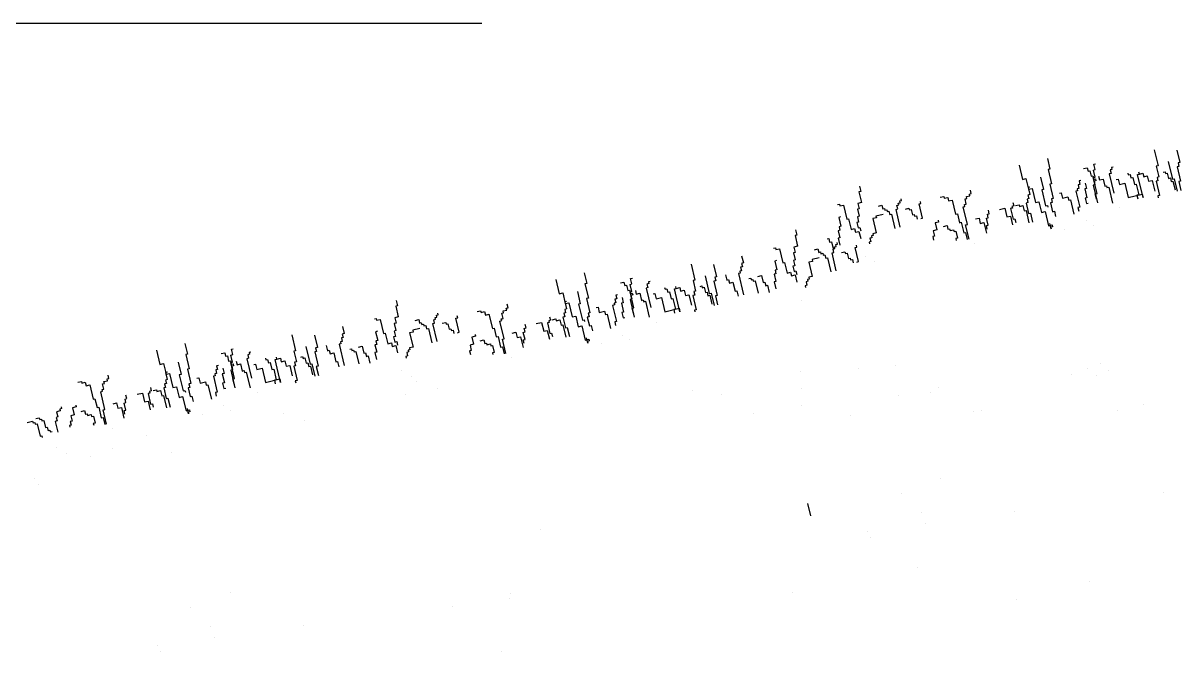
# Model space of a CAD drawing. Extents: x -1292 to 2908, y -1090 to 1828.
# Drawn here: x 1860 to 2387, y 363 to 650 of the extents above; entities that cross this region are included whole.
import ezdxf

# ---------------------------------------------------------------- set-up
doc = ezdxf.new("R2010")
doc.units = 0
doc.header["$MEASUREMENT"] = 0
doc.layers.add('TEXT', color=41, linetype='CONTINUOUS')
doc.layers.add('TREE', color=3, linetype='CONTINUOUS')

msp = doc.modelspace()

# ---------------------------------------------------------------- linework, layer by layer
at = {"layer": 'TEXT', "linetype": 'CONTINUOUS'}
msp.add_line((1795.82, 649.72), (2068.78, 649.72), dxfattribs=at)
at = {"layer": 'TREE', "linetype": 'CONTINUOUS'}
for p, q in [((2375.12, 592.01), (2376.86, 584.74)), ((2385.41, 591.9), (2386.76, 586.25)), ((2326.44, 588.07), (2327.6, 583.22)), ((2347.6, 585.44), (2348.41, 585.63)), ((2348.18, 583.01), (2347.6, 585.44)), ((2381.52, 586.7), (2383.45, 578.62)), ((2386.76, 586.25), (2385.95, 586.05)), ((2385.95, 586.05), (2386.34, 584.44)), ((2313.5, 584.98), (2315.04, 578.51)), ((2327.6, 583.22), (2326.79, 583.03)), ((2326.79, 583.03), (2328.34, 576.56)), ((2342.94, 583.47), (2344.56, 583.85)), ((2344.56, 583.85), (2344.95, 582.24)), ((2344.95, 582.24), (2345.76, 582.43)), ((2345.76, 582.43), (2346.33, 580.01)), ((2346.33, 580.01), (2347.14, 580.2)), ((2347.14, 580.2), (2347.53, 578.58)), ((2347.37, 582.82), (2348.18, 583.01)), ((2348.15, 579.58), (2347.37, 582.82)), ((2355.43, 581.32), (2354.62, 581.13)), ((2354.62, 581.13), (2356.74, 572.24)), ((2355.85, 583.13), (2355.04, 582.94)), ((2355.04, 582.94), (2355.43, 581.32)), ((2356.47, 584.14), (2355.66, 583.94)), ((2355.66, 583.94), (2355.85, 583.13)), ((2363.1, 581.45), (2363.29, 580.64)), ((2363.29, 580.64), (2364.1, 580.83)), ((2364.1, 580.83), (2364.49, 579.22)), ((2367.53, 580.8), (2368.34, 580.99)), ((2370.04, 570.29), (2367.53, 580.8)), ((2368.34, 580.99), (2368.15, 581.8)), ((2368.34, 580.99), (2369.96, 581.38)), ((2369.96, 581.38), (2370.35, 579.76)), ((2376.86, 584.74), (2376.05, 584.54)), ((2376.05, 584.54), (2377.21, 579.69)), ((2379.25, 581.89), (2380.06, 582.08)), ((2380.06, 582.08), (2380.25, 581.27)), ((2380.25, 581.27), (2381.06, 581.47)), ((2381.06, 581.47), (2381.64, 579.04)), ((2386.34, 584.44), (2385.53, 584.24)), ((2385.53, 584.24), (2387.07, 577.78)), ((2240.82, 575.46), (2241.4, 573.03)), ((2315.04, 578.51), (2316.66, 578.9)), ((2316.66, 578.9), (2317.82, 574.05)), ((2318.43, 575.05), (2317.62, 574.86)), ((2323.33, 579.64), (2324.68, 573.98)), ((2328.34, 576.56), (2327.53, 576.37)), ((2327.53, 576.37), (2329.07, 569.9)), ((2341.25, 576.23), (2340.44, 576.04)), ((2340.44, 576.04), (2340.83, 574.42)), ((2341.67, 578.04), (2340.86, 577.84)), ((2340.86, 577.84), (2341.25, 576.23)), ((2343.68, 576.81), (2344.26, 574.38)), ((2348.11, 576.16), (2347.3, 575.97)), ((2347.3, 575.97), (2349.23, 567.88)), ((2347.34, 579.39), (2348.15, 579.58)), ((2349.07, 572.12), (2347.34, 579.39)), ((2347.53, 578.58), (2348.34, 578.78)), ((2348.53, 577.97), (2347.72, 577.78)), ((2347.72, 577.78), (2348.11, 576.16)), ((2348.34, 578.78), (2348.53, 577.97)), ((2349.76, 579.97), (2350.15, 578.36)), ((2350.15, 578.36), (2351.77, 578.74)), ((2351.77, 578.74), (2352.54, 575.51)), ((2352.54, 575.51), (2353.35, 575.7)), ((2353.35, 575.7), (2353.54, 574.89)), ((2353.54, 574.89), (2354.35, 575.09)), ((2354.35, 575.09), (2356.09, 567.81)), ((2357.82, 578.48), (2358.63, 578.67)), ((2358.63, 578.67), (2359.21, 576.25)), ((2359.21, 576.25), (2361.64, 576.83)), ((2361.64, 576.83), (2363.18, 570.36)), ((2364.49, 579.22), (2365.3, 579.41)), ((2365.3, 579.41), (2366.07, 576.18)), ((2366.07, 576.18), (2366.88, 576.37)), ((2366.88, 576.37), (2368.04, 571.52)), ((2370.35, 579.76), (2371.96, 580.15)), ((2371.96, 580.15), (2372.54, 577.72)), ((2372.54, 577.72), (2374.16, 578.11)), ((2374.16, 578.11), (2375.32, 573.26)), ((2376.78, 577.88), (2375.97, 577.69)), ((2375.97, 577.69), (2377.52, 571.23)), ((2377.21, 579.69), (2376.4, 579.5)), ((2376.4, 579.5), (2376.78, 577.88)), ((2381.64, 579.04), (2382.45, 579.24)), ((2382.45, 579.24), (2382.83, 577.62)), ((2382.83, 577.62), (2383.64, 577.81)), ((2383.45, 578.62), (2384.26, 578.82)), ((2383.64, 577.81), (2384.61, 573.77)), ((2384.26, 578.82), (2385.61, 573.16)), ((2387.07, 577.78), (2386.26, 577.59)), ((2386.26, 577.59), (2387.23, 573.55)), ((2241.4, 573.03), (2240.59, 572.84)), ((2240.59, 572.84), (2241.75, 567.99)), ((2259.94, 568.92), (2259.75, 569.73)), ((2277.62, 570.43), (2279.24, 570.81)), ((2279.24, 570.81), (2279.43, 570)), ((2279.43, 570), (2281.05, 570.39)), ((2281.05, 570.39), (2281.44, 568.77)), ((2288.91, 569.71), (2289.72, 569.9)), ((2289.49, 567.28), (2288.91, 569.71)), ((2289.53, 570.71), (2291.15, 571.09)), ((2289.72, 569.9), (2289.53, 570.71)), ((2290.96, 571.9), (2291.76, 572.1)), ((2291.15, 571.09), (2290.96, 571.9)), ((2291.76, 572.1), (2291.38, 573.71)), ((2317.97, 569.81), (2317.16, 569.62)), ((2317.16, 569.62), (2317.55, 568)), ((2318.4, 571.62), (2317.59, 571.43)), ((2317.59, 571.43), (2317.97, 569.81)), ((2317.62, 574.86), (2318.4, 571.62)), ((2317.82, 574.05), (2319.44, 574.43)), ((2319.44, 574.43), (2320.98, 567.97)), ((2324.68, 573.98), (2323.87, 573.79)), ((2323.87, 573.79), (2325.61, 566.51)), ((2329.07, 569.9), (2328.26, 569.71)), ((2328.26, 569.71), (2328.65, 568.09)), ((2331.92, 572.29), (2332.73, 572.49)), ((2332.73, 572.49), (2333.31, 570.06)), ((2333.31, 570.06), (2335.74, 570.64)), ((2335.74, 570.64), (2336.13, 569.03)), ((2340.21, 573.42), (2339.4, 573.22)), ((2339.4, 573.22), (2341.14, 565.95)), ((2340.83, 574.42), (2340.02, 574.23)), ((2340.02, 574.23), (2340.21, 573.42)), ((2344.26, 574.38), (2343.45, 574.19)), ((2343.45, 574.19), (2344.41, 570.15)), ((2344.41, 570.15), (2343.6, 569.96)), ((2343.6, 569.96), (2344.18, 567.53)), ((2348.27, 571.93), (2349.07, 572.12)), ((2348.84, 569.5), (2348.27, 571.93)), ((2363.18, 570.36), (2369.65, 571.91)), ((2368.04, 571.52), (2367.23, 571.33)), ((2367.23, 571.33), (2367.61, 569.71)), ((2369.65, 571.91), (2370.04, 570.29)), ((2377.52, 571.23), (2376.71, 571.03)), ((2376.71, 571.03), (2376.9, 570.22)), ((2230.84, 567.09), (2231.65, 567.29)), ((2231.65, 567.29), (2231.85, 566.48)), ((2231.85, 566.48), (2233.47, 566.86)), ((2233.47, 566.86), (2235.01, 560.4)), ((2240.71, 565.18), (2239.9, 564.99)), ((2239.9, 564.99), (2240.67, 561.75)), ((2241.75, 567.99), (2240.13, 567.6)), ((2240.13, 567.6), (2240.71, 565.18)), ((2249.42, 566.41), (2251.04, 566.79)), ((2251.04, 566.79), (2251.43, 565.18)), ((2251.43, 565.18), (2252.24, 565.37)), ((2252.24, 565.37), (2252.43, 564.56)), ((2252.43, 564.56), (2253.24, 564.75)), ((2253.24, 564.75), (2253.43, 563.95)), ((2257.48, 564.91), (2258.29, 565.11)), ((2259.41, 556.83), (2257.48, 564.91)), ((2257.9, 566.72), (2258.71, 566.92)), ((2258.29, 565.11), (2257.9, 566.72)), ((2258.52, 567.72), (2259.33, 567.92)), ((2258.71, 566.92), (2258.52, 567.72)), ((2259.14, 568.73), (2259.94, 568.92)), ((2259.33, 567.92), (2259.14, 568.73)), ((2261.72, 565.07), (2263.34, 565.46)), ((2263.34, 565.46), (2263.53, 564.65)), ((2263.53, 564.65), (2264.34, 564.84)), ((2264.34, 564.84), (2264.92, 562.42)), ((2268, 567.43), (2268.81, 567.62)), ((2269.54, 560.96), (2268, 567.43)), ((2268.81, 567.62), (2268.62, 568.43)), ((2281.44, 568.77), (2283.06, 569.16)), ((2283.06, 569.16), (2284.6, 562.7)), ((2288.07, 566.09), (2288.88, 566.28)), ((2290, 558.01), (2288.07, 566.09)), ((2288.68, 567.09), (2289.49, 567.28)), ((2288.88, 566.28), (2288.68, 567.09)), ((2299.94, 562.94), (2299.55, 564.56)), ((2304.6, 564.91), (2307.03, 565.49)), ((2307.03, 565.49), (2307.99, 561.45)), ((2310.46, 565.46), (2309.65, 565.26)), ((2309.65, 565.26), (2310.81, 560.41)), ((2311.08, 566.46), (2310.27, 566.26)), ((2310.27, 566.26), (2310.46, 565.46)), ((2310.69, 568.07), (2311.08, 566.46)), ((2311.89, 566.65), (2313.5, 567.04)), ((2313.5, 567.04), (2313.7, 566.23)), ((2313.7, 566.23), (2315.31, 566.62)), ((2315.31, 566.62), (2315.89, 564.19)), ((2315.89, 564.19), (2316.7, 564.39)), ((2316.7, 564.39), (2318.05, 558.73)), ((2317.55, 568), (2316.74, 567.81)), ((2316.74, 567.81), (2317.9, 562.96)), ((2320.98, 567.97), (2322.6, 568.36)), ((2322.6, 568.36), (2323.76, 563.51)), ((2325.61, 566.51), (2326.41, 566.71)), ((2326.41, 566.71), (2326.61, 565.9)), ((2328.65, 568.09), (2327.84, 567.9)), ((2327.84, 567.9), (2328.81, 563.86)), ((2336.13, 569.03), (2336.94, 569.22)), ((2336.94, 569.22), (2338.48, 562.75)), ((2341.14, 565.95), (2340.33, 565.76)), ((2340.33, 565.76), (2340.71, 564.14)), ((2344.18, 567.53), (2344.99, 567.73)), ((2359.41, 565.54), (2359.41, 565.54)), ((2232.2, 561.44), (2231.39, 561.24)), ((2231.39, 561.24), (2232.35, 557.2)), ((2235.01, 560.4), (2235.82, 560.59)), ((2235.82, 560.59), (2236.98, 555.74)), ((2240.44, 559.13), (2239.64, 558.94)), ((2240.67, 561.75), (2239.87, 561.56)), ((2239.87, 561.56), (2240.44, 559.13)), ((2248.54, 561.07), (2246.92, 560.68)), ((2246.92, 560.68), (2248.46, 554.22)), ((2251.58, 562.65), (2248.34, 561.88)), ((2248.34, 561.88), (2248.54, 561.07)), ((2253.43, 563.95), (2254.24, 564.14)), ((2254.24, 564.14), (2254.63, 562.52)), ((2254.63, 562.52), (2255.44, 562.72)), ((2255.44, 562.72), (2256.98, 556.25)), ((2264.92, 562.42), (2265.73, 562.61)), ((2265.73, 562.61), (2265.92, 561.8)), ((2265.92, 561.8), (2266.73, 562)), ((2266.73, 562), (2267.12, 560.38)), ((2268.74, 560.77), (2269.54, 560.96)), ((2276.89, 559.15), (2275.27, 558.76)), ((2276.7, 559.95), (2276.89, 559.15)), ((2284.6, 562.7), (2285.41, 562.89)), ((2285.41, 562.89), (2286.37, 558.85)), ((2293.66, 560.59), (2295.28, 560.98)), ((2295.28, 560.98), (2295.86, 558.55)), ((2298.71, 560.94), (2299.52, 561.13)), ((2299.48, 557.71), (2298.71, 560.94)), ((2299.13, 562.75), (2299.94, 562.94)), ((2299.52, 561.13), (2299.13, 562.75)), ((2307.99, 561.45), (2309.61, 561.84)), ((2309.61, 561.84), (2310.58, 557.8)), ((2310.81, 560.41), (2311.62, 560.61)), ((2311.62, 560.61), (2312, 558.99)), ((2317.9, 562.96), (2318.71, 563.16)), ((2318.71, 563.16), (2319.67, 559.12)), ((2323.76, 563.51), (2325.38, 563.89)), ((2325.38, 563.89), (2326.92, 557.43)), ((2328.81, 563.86), (2329.61, 564.05)), ((2329.61, 564.05), (2330.19, 561.63)), ((2344.09, 559.68), (2344.09, 559.68)), ((2211.69, 555.6), (2212.26, 553.17)), ((2231.93, 555.39), (2231.12, 555.2)), ((2231.12, 555.2), (2231.89, 551.97)), ((2232.35, 557.2), (2231.54, 557.01)), ((2231.54, 557.01), (2231.93, 555.39)), ((2236.98, 555.74), (2238.6, 556.13)), ((2238.6, 556.13), (2238.98, 554.51)), ((2238.98, 554.51), (2240.6, 554.9)), ((2239.64, 558.94), (2240.21, 556.52)), ((2240.21, 556.52), (2241.02, 556.71)), ((2240.6, 554.9), (2241.37, 551.67)), ((2241.02, 556.71), (2241.41, 555.09)), ((2248.46, 554.22), (2246.84, 553.83)), ((2246.84, 553.83), (2247.04, 553.02)), ((2276.05, 555.53), (2274.43, 555.14)), ((2274.43, 555.14), (2275.01, 552.72)), ((2275.27, 558.76), (2276.05, 555.53)), ((2279.09, 557.11), (2280.71, 557.5)), ((2280.71, 557.5), (2281.1, 555.88)), ((2281.1, 555.88), (2281.9, 556.07)), ((2281.9, 556.07), (2282.1, 555.26)), ((2282.1, 555.26), (2283.72, 555.65)), ((2283.72, 555.65), (2283.91, 554.84)), ((2283.91, 554.84), (2284.72, 555.04)), ((2284.72, 555.04), (2285.49, 551.8)), ((2286.37, 558.85), (2287.18, 559.04)), ((2287.18, 559.04), (2288.34, 554.19)), ((2288.34, 554.19), (2289.15, 554.39)), ((2289.15, 554.39), (2289.92, 551.15)), ((2289.19, 557.81), (2290, 558.01)), ((2290.73, 551.35), (2289.19, 557.81)), ((2295.86, 558.55), (2297.47, 558.94)), ((2297.47, 558.94), (2298.63, 554.09)), ((2298.67, 557.51), (2299.48, 557.71)), ((2299.06, 555.9), (2298.67, 557.51)), ((2326.92, 557.43), (2328.54, 557.82)), ((2328.12, 556.01), (2327.54, 558.43)), ((2328.73, 557.01), (2327.92, 556.81)), ((2327.92, 556.81), (2328.12, 556.01)), ((2328.54, 557.82), (2328.73, 557.01)), ((2334.29, 555.93), (2334.29, 555.93)), ((2347.29, 557.71), (2347.29, 557.71)), ((2212.26, 553.17), (2211.46, 552.98)), ((2211.46, 552.98), (2212.61, 548.13)), ((2226.03, 551.42), (2226.84, 551.61)), ((2226.84, 551.61), (2227.23, 550)), ((2227.23, 550), (2228.04, 550.19)), ((2228.04, 550.19), (2228.81, 546.96)), ((2230, 548.87), (2230.81, 549.06)), ((2230.19, 548.06), (2230, 548.87)), ((2230.81, 549.06), (2230.61, 549.87)), ((2231.89, 551.97), (2231.08, 551.77)), ((2231.08, 551.77), (2231.85, 548.54)), ((2239.67, 547.76), (2239.48, 548.57)), ((2246, 550.21), (2245.19, 550.02)), ((2245.19, 550.02), (2245.38, 549.21)), ((2246.42, 552.02), (2245.61, 551.83)), ((2245.61, 551.83), (2246, 550.21)), ((2247.04, 553.02), (2246.23, 552.83)), ((2246.23, 552.83), (2246.42, 552.02)), ((2275.01, 552.72), (2274.2, 552.52)), ((2274.2, 552.52), (2274.58, 550.91)), ((2285.49, 551.8), (2284.68, 551.61)), ((2284.68, 551.61), (2284.87, 550.8)), ((2293.28, 549.57), (2293.28, 549.57)), ((2187.14, 543.75), (2187.91, 540.52)), ((2201.71, 547.23), (2202.52, 547.43)), ((2202.52, 547.43), (2202.71, 546.62)), ((2202.71, 546.62), (2204.33, 547)), ((2204.33, 547), (2205.87, 540.54)), ((2211.57, 545.32), (2210.76, 545.13)), ((2210.76, 545.13), (2211.54, 541.89)), ((2212.61, 548.13), (2210.99, 547.74)), ((2210.99, 547.74), (2211.57, 545.32)), ((2220.29, 546.55), (2221.9, 546.93)), ((2221.9, 546.93), (2222.29, 545.32)), ((2222.29, 545.32), (2223.1, 545.51)), ((2223.1, 545.51), (2223.29, 544.7)), ((2223.29, 544.7), (2224.1, 544.89)), ((2224.1, 544.89), (2224.3, 544.09)), ((2224.3, 544.09), (2225.1, 544.28)), ((2225.1, 544.28), (2225.49, 542.66)), ((2228.34, 545.05), (2229.15, 545.25)), ((2230.27, 536.97), (2228.34, 545.05)), ((2228.76, 546.86), (2229.57, 547.06)), ((2229.15, 545.25), (2228.76, 546.86)), ((2229.38, 547.86), (2230.19, 548.06)), ((2229.57, 547.06), (2229.38, 547.86)), ((2232.58, 545.21), (2234.2, 545.6)), ((2234.2, 545.6), (2234.39, 544.79)), ((2234.39, 544.79), (2235.2, 544.98)), ((2235.2, 544.98), (2235.78, 542.56)), ((2238.86, 547.57), (2239.67, 547.76)), ((2240.41, 541.1), (2238.86, 547.57)), ((2243.4, 543.44), (2243.4, 543.44)), ((2164.09, 539.96), (2165.83, 532.68)), ((2174.38, 539.85), (2175.74, 534.19)), ((2187.49, 538.71), (2186.68, 538.52)), ((2186.68, 538.52), (2187.07, 536.9)), ((2187.91, 540.52), (2187.1, 540.33)), ((2187.1, 540.33), (2187.49, 538.71)), ((2203.06, 541.58), (2202.25, 541.38)), ((2202.25, 541.38), (2203.21, 537.34)), ((2205.87, 540.54), (2206.68, 540.73)), ((2206.68, 540.73), (2207.84, 535.88)), ((2211.31, 539.27), (2210.5, 539.08)), ((2210.5, 539.08), (2211.08, 536.66)), ((2211.54, 541.89), (2210.73, 541.7)), ((2210.73, 541.7), (2211.31, 539.27)), ((2219.4, 541.21), (2217.78, 540.82)), ((2217.78, 540.82), (2219.33, 534.36)), ((2222.44, 542.79), (2219.21, 542.02)), ((2219.21, 542.02), (2219.4, 541.21)), ((2225.49, 542.66), (2226.3, 542.86)), ((2226.3, 542.86), (2227.84, 536.39)), ((2235.78, 542.56), (2236.59, 542.75)), ((2236.59, 542.75), (2236.78, 541.94)), ((2236.78, 541.94), (2237.59, 542.14)), ((2237.59, 542.14), (2237.98, 540.52)), ((2239.6, 540.91), (2240.41, 541.1)), ((2247.77, 541.01), (2247.77, 541.01)), ((2102.47, 532.92), (2104.02, 526.46)), ((2115.42, 536.02), (2116.58, 531.17)), ((2136.58, 533.38), (2137.39, 533.58)), ((2137.16, 530.96), (2136.58, 533.38)), ((2170.49, 534.65), (2172.42, 526.57)), ((2175.74, 534.19), (2174.93, 534)), ((2174.93, 534), (2175.31, 532.38)), ((2179.78, 535.16), (2180.36, 532.74)), ((2180.36, 532.74), (2181.17, 532.93)), ((2181.17, 532.93), (2181.56, 531.31)), ((2186.45, 535.9), (2185.64, 535.71)), ((2185.64, 535.71), (2187.96, 526.01)), ((2187.07, 536.9), (2186.26, 536.71)), ((2186.26, 536.71), (2186.45, 535.9)), ((2190.46, 533.44), (2191.27, 533.63)), ((2191.27, 533.63), (2191.46, 532.83)), ((2191.46, 532.83), (2192.27, 533.02)), ((2192.27, 533.02), (2192.46, 532.21)), ((2194.51, 534.41), (2196.12, 534.79)), ((2196.12, 534.79), (2196.9, 531.56)), ((2202.79, 535.53), (2201.98, 535.34)), ((2201.98, 535.34), (2202.75, 532.11)), ((2203.21, 537.34), (2202.41, 537.15)), ((2202.41, 537.15), (2202.79, 535.53)), ((2207.84, 535.88), (2209.46, 536.27)), ((2209.46, 536.27), (2209.84, 534.65)), ((2209.84, 534.65), (2211.46, 535.04)), ((2211.08, 536.66), (2211.89, 536.85)), ((2211.46, 535.04), (2212.24, 531.81)), ((2211.89, 536.85), (2212.27, 535.23)), ((2217.9, 533.16), (2217.09, 532.97)), ((2217.09, 532.97), (2217.28, 532.16)), ((2219.33, 534.36), (2217.71, 533.97)), ((2217.71, 533.97), (2217.9, 533.16)), ((2112.3, 527.58), (2113.65, 521.93)), ((2116.58, 531.17), (2115.77, 530.97)), ((2115.77, 530.97), (2117.31, 524.51)), ((2131.92, 531.41), (2133.53, 531.8)), ((2133.53, 531.8), (2133.92, 530.18)), ((2133.92, 530.18), (2134.73, 530.38)), ((2134.73, 530.38), (2135.31, 527.95)), ((2135.31, 527.95), (2136.12, 528.15)), ((2136.12, 528.15), (2136.5, 526.53)), ((2136.31, 527.34), (2137.12, 527.53)), ((2136.35, 530.76), (2137.16, 530.96)), ((2137.12, 527.53), (2136.35, 530.76)), ((2138.74, 527.92), (2139.13, 526.3)), ((2144.4, 529.27), (2143.6, 529.08)), ((2143.6, 529.08), (2145.72, 520.19)), ((2144.83, 531.08), (2144.02, 530.89)), ((2144.02, 530.89), (2144.4, 529.27)), ((2145.44, 532.08), (2144.63, 531.89)), ((2144.63, 531.89), (2144.83, 531.08)), ((2152.07, 529.4), (2152.27, 528.59)), ((2152.27, 528.59), (2153.08, 528.78)), ((2153.08, 528.78), (2153.46, 527.17)), ((2156.51, 528.75), (2157.32, 528.94)), ((2159.02, 518.24), (2156.51, 528.75)), ((2157.32, 528.94), (2157.12, 529.75)), ((2157.32, 528.94), (2158.93, 529.33)), ((2158.93, 529.33), (2159.32, 527.71)), ((2159.32, 527.71), (2160.94, 528.1)), ((2160.94, 528.1), (2161.52, 525.67)), ((2165.83, 532.68), (2165.02, 532.49)), ((2165.02, 532.49), (2166.18, 527.64)), ((2166.18, 527.64), (2165.37, 527.45)), ((2165.37, 527.45), (2165.76, 525.83)), ((2168.22, 529.84), (2169.03, 530.03)), ((2169.03, 530.03), (2169.22, 529.22)), ((2169.22, 529.22), (2170.03, 529.42)), ((2170.03, 529.42), (2170.61, 526.99)), ((2175.31, 532.38), (2174.5, 532.19)), ((2174.5, 532.19), (2176.05, 525.73)), ((2181.56, 531.31), (2183.18, 531.7)), ((2183.18, 531.7), (2184.14, 527.66)), ((2184.14, 527.66), (2184.95, 527.85)), ((2184.95, 527.85), (2185.53, 525.43)), ((2192.46, 532.21), (2193.27, 532.4)), ((2193.27, 532.4), (2194.62, 526.75)), ((2196.9, 531.56), (2197.71, 531.75)), ((2197.71, 531.75), (2198.09, 530.14)), ((2198.09, 530.14), (2198.9, 530.33)), ((2198.9, 530.33), (2199.67, 527.1)), ((2202.75, 532.11), (2201.94, 531.91)), ((2201.94, 531.91), (2202.72, 528.68)), ((2216.86, 530.35), (2216.05, 530.16)), ((2216.05, 530.16), (2216.24, 529.35)), ((2217.28, 532.16), (2216.47, 531.97)), ((2216.47, 531.97), (2216.86, 530.35)), ((2029.8, 523.4), (2030.38, 520.98)), ((2104.02, 526.46), (2105.63, 526.84)), ((2105.63, 526.84), (2106.79, 522)), ((2107.41, 523), (2106.6, 522.8)), ((2106.6, 522.8), (2107.37, 519.57)), ((2106.79, 522), (2108.41, 522.38)), ((2108.41, 522.38), (2109.95, 515.92)), ((2117.31, 524.51), (2116.5, 524.32)), ((2116.5, 524.32), (2118.05, 517.85)), ((2129.8, 522.37), (2128.99, 522.17)), ((2128.99, 522.17), (2129.18, 521.37)), ((2130.22, 524.18), (2129.41, 523.98)), ((2129.41, 523.98), (2129.8, 522.37)), ((2130.65, 525.99), (2129.84, 525.79)), ((2129.84, 525.79), (2130.22, 524.18)), ((2133.23, 522.33), (2132.42, 522.14)), ((2132.65, 524.76), (2133.23, 522.33)), ((2137.08, 524.11), (2136.28, 523.91)), ((2136.28, 523.91), (2138.21, 515.83)), ((2138.05, 520.07), (2136.31, 527.34)), ((2136.5, 526.53), (2137.31, 526.72)), ((2137.51, 525.92), (2136.7, 525.72)), ((2136.7, 525.72), (2137.08, 524.11)), ((2137.31, 526.72), (2137.51, 525.92)), ((2139.13, 526.3), (2140.74, 526.69)), ((2140.74, 526.69), (2141.52, 523.46)), ((2141.52, 523.46), (2142.33, 523.65)), ((2142.33, 523.65), (2142.52, 522.84)), ((2142.52, 522.84), (2143.33, 523.04)), ((2143.33, 523.04), (2145.07, 515.76)), ((2146.8, 526.43), (2147.6, 526.62)), ((2147.6, 526.62), (2148.18, 524.2)), ((2148.18, 524.2), (2150.61, 524.78)), ((2150.61, 524.78), (2152.16, 518.31)), ((2153.46, 527.17), (2154.27, 527.36)), ((2154.27, 527.36), (2155.04, 524.13)), ((2155.04, 524.13), (2155.85, 524.32)), ((2155.85, 524.32), (2157.01, 519.47)), ((2161.52, 525.67), (2163.14, 526.06)), ((2163.14, 526.06), (2164.29, 521.21)), ((2165.76, 525.83), (2164.95, 525.64)), ((2164.95, 525.64), (2166.49, 519.17)), ((2170.61, 526.99), (2171.42, 527.18)), ((2171.42, 527.18), (2171.81, 525.57)), ((2171.81, 525.57), (2172.62, 525.76)), ((2172.42, 526.57), (2173.23, 526.76)), ((2172.62, 525.76), (2173.58, 521.72)), ((2173.23, 526.76), (2174.59, 521.11)), ((2176.05, 525.73), (2175.24, 525.53)), ((2175.24, 525.53), (2176.2, 521.49)), ((2214.27, 523.58), (2214.27, 523.58)), ((2030.38, 520.98), (2029.57, 520.79)), ((2029.57, 520.79), (2030.73, 515.94)), ((2048.92, 516.87), (2048.73, 517.67)), ((2066.6, 518.37), (2068.21, 518.76)), ((2068.21, 518.76), (2068.41, 517.95)), ((2068.41, 517.95), (2070.03, 518.34)), ((2070.03, 518.34), (2070.41, 516.72)), ((2070.41, 516.72), (2072.03, 517.11)), ((2072.03, 517.11), (2073.57, 510.64)), ((2077.89, 517.65), (2078.7, 517.85)), ((2078.47, 515.23), (2077.89, 517.65)), ((2078.5, 518.66), (2080.12, 519.04)), ((2078.7, 517.85), (2078.5, 518.66)), ((2079.93, 519.85), (2080.74, 520.04)), ((2080.12, 519.04), (2079.93, 519.85)), ((2080.74, 520.04), (2080.35, 521.66)), ((2106.95, 517.76), (2106.14, 517.57)), ((2106.14, 517.57), (2106.53, 515.95)), ((2107.37, 519.57), (2106.56, 519.38)), ((2106.56, 519.38), (2106.95, 517.76)), ((2113.65, 521.93), (2112.84, 521.73)), ((2112.84, 521.73), (2114.58, 514.46)), ((2118.05, 517.85), (2117.24, 517.66)), ((2117.24, 517.66), (2117.62, 516.04)), ((2120.9, 520.24), (2121.71, 520.43)), ((2121.71, 520.43), (2122.29, 518.01)), ((2122.29, 518.01), (2124.71, 518.59)), ((2124.71, 518.59), (2125.1, 516.97)), ((2125.1, 516.97), (2125.91, 517.17)), ((2125.91, 517.17), (2127.45, 510.7)), ((2129.18, 521.37), (2128.37, 521.17)), ((2128.37, 521.17), (2130.11, 513.9)), ((2132.42, 522.14), (2133.39, 518.1)), ((2133.39, 518.1), (2132.58, 517.9)), ((2132.58, 517.9), (2133.16, 515.48)), ((2137.24, 519.87), (2138.05, 520.07)), ((2137.82, 517.45), (2137.24, 519.87)), ((2152.16, 518.31), (2158.63, 519.86)), ((2157.01, 519.47), (2156.2, 519.28)), ((2156.2, 519.28), (2156.59, 517.66)), ((2158.63, 519.86), (2159.02, 518.24)), ((2166.49, 519.17), (2165.68, 518.98)), ((2165.68, 518.98), (2165.88, 518.17)), ((2019.82, 515.04), (2020.63, 515.23)), ((2020.63, 515.23), (2020.82, 514.43)), ((2020.82, 514.43), (2022.44, 514.81)), ((2022.44, 514.81), (2023.98, 508.35)), ((2029.69, 513.13), (2028.88, 512.93)), ((2028.88, 512.93), (2029.65, 509.7)), ((2030.73, 515.94), (2029.11, 515.55)), ((2029.11, 515.55), (2029.69, 513.13)), ((2038.4, 514.35), (2040.02, 514.74)), ((2040.02, 514.74), (2040.4, 513.12)), ((2040.4, 513.12), (2041.21, 513.32)), ((2041.21, 513.32), (2041.41, 512.51)), ((2041.41, 512.51), (2042.21, 512.7)), ((2042.21, 512.7), (2042.41, 511.89)), ((2042.41, 511.89), (2043.22, 512.09)), ((2043.22, 512.09), (2043.6, 510.47)), ((2046.45, 512.86), (2047.26, 513.05)), ((2048.39, 504.78), (2046.45, 512.86)), ((2046.88, 514.67), (2047.69, 514.86)), ((2047.26, 513.05), (2046.88, 514.67)), ((2047.49, 515.67), (2048.3, 515.86)), ((2047.69, 514.86), (2047.49, 515.67)), ((2048.11, 516.67), (2048.92, 516.87)), ((2048.3, 515.86), (2048.11, 516.67)), ((2050.69, 513.02), (2052.31, 513.41)), ((2052.31, 513.41), (2052.51, 512.6)), ((2052.51, 512.6), (2053.31, 512.79)), ((2053.31, 512.79), (2053.89, 510.37)), ((2056.97, 515.37), (2057.78, 515.57)), ((2058.52, 508.91), (2056.97, 515.37)), ((2057.78, 515.57), (2057.59, 516.38)), ((2077.04, 514.03), (2077.85, 514.23)), ((2078.97, 505.95), (2077.04, 514.03)), ((2077.66, 515.04), (2078.47, 515.23)), ((2077.85, 514.23), (2077.66, 515.04)), ((2088.91, 510.89), (2088.53, 512.51)), ((2093.58, 512.86), (2096, 513.44)), ((2096, 513.44), (2096.97, 509.4)), ((2099.43, 513.4), (2098.62, 513.21)), ((2098.62, 513.21), (2099.78, 508.36)), ((2100.05, 514.41), (2099.24, 514.21)), ((2099.24, 514.21), (2099.43, 513.4)), ((2099.66, 516.02), (2100.05, 514.41)), ((2100.86, 514.6), (2102.48, 514.99)), ((2102.48, 514.99), (2102.67, 514.18)), ((2102.67, 514.18), (2104.29, 514.56)), ((2104.29, 514.56), (2104.87, 512.14)), ((2104.87, 512.14), (2105.68, 512.33)), ((2105.68, 512.33), (2107.03, 506.68)), ((2106.53, 515.95), (2105.72, 515.76)), ((2105.72, 515.76), (2106.87, 510.91)), ((2109.95, 515.92), (2111.57, 516.3)), ((2111.57, 516.3), (2112.73, 511.46)), ((2112.73, 511.46), (2114.35, 511.84)), ((2114.35, 511.84), (2115.89, 505.38)), ((2114.58, 514.46), (2115.39, 514.65)), ((2115.39, 514.65), (2115.58, 513.85)), ((2117.62, 516.04), (2116.82, 515.85)), ((2116.82, 515.85), (2117.78, 511.81)), ((2117.78, 511.81), (2118.59, 512)), ((2118.59, 512), (2119.17, 509.58)), ((2130.11, 513.9), (2129.3, 513.71)), ((2129.3, 513.71), (2129.69, 512.09)), ((2133.16, 515.48), (2133.97, 515.67)), ((2148.39, 513.49), (2148.39, 513.49)), ((1982.21, 507.76), (1983.94, 500.49)), ((1992.5, 507.66), (1993.85, 502)), ((2005.6, 506.52), (2004.79, 506.33)), ((2004.79, 506.33), (2005.18, 504.71)), ((2006.02, 508.33), (2005.22, 508.13)), ((2005.22, 508.13), (2005.6, 506.52)), ((2005.25, 511.56), (2006.02, 508.33)), ((2021.17, 509.38), (2020.36, 509.19)), ((2020.36, 509.19), (2021.33, 505.15)), ((2023.98, 508.35), (2024.79, 508.54)), ((2024.79, 508.54), (2025.95, 503.69)), ((2029.42, 507.08), (2028.61, 506.89)), ((2028.61, 506.89), (2029.19, 504.47)), ((2029.65, 509.7), (2028.84, 509.51)), ((2028.84, 509.51), (2029.42, 507.08)), ((2037.51, 509.02), (2035.89, 508.63)), ((2035.89, 508.63), (2037.44, 502.16)), ((2040.56, 510.6), (2037.32, 509.82)), ((2037.32, 509.82), (2037.51, 509.02)), ((2043.6, 510.47), (2044.41, 510.66)), ((2044.41, 510.66), (2045.96, 504.2)), ((2053.89, 510.37), (2054.7, 510.56)), ((2054.7, 510.56), (2054.9, 509.75)), ((2054.9, 509.75), (2055.71, 509.95)), ((2055.71, 509.95), (2056.09, 508.33)), ((2057.71, 508.72), (2058.52, 508.91)), ((2065.87, 507.09), (2064.25, 506.71)), ((2064.25, 506.71), (2065.02, 503.47)), ((2065.68, 507.9), (2065.87, 507.09)), ((2073.57, 510.64), (2074.38, 510.84)), ((2074.38, 510.84), (2075.35, 506.8)), ((2075.35, 506.8), (2076.16, 506.99)), ((2076.16, 506.99), (2077.32, 502.14)), ((2082.63, 508.54), (2084.25, 508.92)), ((2084.25, 508.92), (2084.83, 506.5)), ((2084.83, 506.5), (2086.45, 506.89)), ((2086.45, 506.89), (2087.61, 502.04)), ((2087.68, 508.89), (2088.49, 509.08)), ((2088.45, 505.66), (2087.68, 508.89)), ((2088.1, 510.7), (2088.91, 510.89)), ((2088.49, 509.08), (2088.1, 510.7)), ((2096.97, 509.4), (2098.59, 509.79)), ((2098.59, 509.79), (2099.55, 505.74)), ((2099.78, 508.36), (2100.59, 508.56)), ((2100.59, 508.56), (2100.98, 506.94)), ((2106.87, 510.91), (2107.68, 511.1)), ((2107.68, 511.1), (2108.65, 507.06)), ((2117.09, 503.95), (2116.51, 506.38)), ((2133.07, 507.63), (2133.07, 507.63)), ((1933.53, 503.82), (1934.69, 498.97)), ((1954.69, 501.19), (1955.5, 501.38)), ((1955.27, 498.77), (1954.69, 501.19)), ((1988.61, 502.46), (1990.54, 494.38)), ((1993.85, 502), (1993.04, 501.81)), ((1993.04, 501.81), (1993.43, 500.19)), ((1997.9, 502.97), (1998.47, 500.54)), ((2004.56, 503.71), (2003.75, 503.51)), ((2003.75, 503.51), (2006.07, 493.82)), ((2005.18, 504.71), (2004.37, 504.52)), ((2004.37, 504.52), (2004.56, 503.71)), ((2008.57, 501.25), (2009.38, 501.44)), ((2009.38, 501.44), (2009.57, 500.63)), ((2012.62, 502.21), (2014.24, 502.6)), ((2014.24, 502.6), (2015.01, 499.37)), ((2020.9, 503.34), (2020.09, 503.15)), ((2020.09, 503.15), (2020.87, 499.91)), ((2021.33, 505.15), (2020.52, 504.96)), ((2020.52, 504.96), (2020.9, 503.34)), ((2025.95, 503.69), (2027.57, 504.08)), ((2027.57, 504.08), (2027.96, 502.46)), ((2027.96, 502.46), (2029.58, 502.85)), ((2029.19, 504.47), (2030, 504.66)), ((2029.58, 502.85), (2030.35, 499.62)), ((2030, 504.66), (2030.38, 503.04)), ((2037.44, 502.16), (2035.82, 501.78)), ((2035.82, 501.78), (2036.01, 500.97)), ((2065.02, 503.47), (2063.4, 503.09)), ((2063.4, 503.09), (2063.98, 500.66)), ((2068.07, 505.06), (2069.68, 505.44)), ((2069.68, 505.44), (2070.07, 503.83)), ((2070.07, 503.83), (2070.88, 504.02)), ((2070.88, 504.02), (2071.07, 503.21)), ((2071.07, 503.21), (2072.69, 503.6)), ((2072.69, 503.6), (2072.88, 502.79)), ((2072.88, 502.79), (2073.69, 502.98)), ((2073.69, 502.98), (2074.47, 499.75)), ((2077.32, 502.14), (2078.13, 502.33)), ((2078.13, 502.33), (2078.9, 499.1)), ((2078.16, 505.76), (2078.97, 505.95)), ((2079.71, 499.3), (2078.16, 505.76)), ((2087.64, 505.46), (2088.45, 505.66)), ((2088.03, 503.85), (2087.64, 505.46)), ((2115.89, 505.38), (2117.51, 505.76)), ((2117.71, 504.96), (2116.9, 504.76)), ((2116.9, 504.76), (2117.09, 503.95)), ((2117.51, 505.76), (2117.71, 504.96)), ((2123.26, 503.88), (2123.26, 503.88)), ((2136.27, 505.65), (2136.27, 505.65)), ((1920.58, 500.73), (1922.13, 494.27)), ((1934.69, 498.97), (1933.88, 498.78)), ((1933.88, 498.78), (1935.43, 492.32)), ((1950.03, 499.22), (1951.65, 499.61)), ((1951.65, 499.61), (1952.03, 497.99)), ((1952.03, 497.99), (1952.84, 498.19)), ((1952.84, 498.19), (1953.42, 495.76)), ((1953.42, 495.76), (1954.23, 495.95)), ((1954.23, 495.95), (1954.62, 494.34)), ((1954.46, 498.57), (1955.27, 498.77)), ((1955.23, 495.34), (1954.46, 498.57)), ((1962.52, 497.08), (1961.71, 496.89)), ((1961.71, 496.89), (1963.83, 488)), ((1962.94, 498.89), (1962.13, 498.7)), ((1962.13, 498.7), (1962.52, 497.08)), ((1963.56, 499.89), (1962.75, 499.7)), ((1962.75, 499.7), (1962.94, 498.89)), ((1970.19, 497.2), (1970.38, 496.4)), ((1970.38, 496.4), (1971.19, 496.59)), ((1971.19, 496.59), (1971.58, 494.97)), ((1974.62, 496.55), (1975.43, 496.75)), ((1977.13, 486.05), (1974.62, 496.55)), ((1975.43, 496.75), (1975.24, 497.56)), ((1975.43, 496.75), (1977.05, 497.13)), ((1977.05, 497.13), (1977.43, 495.52)), ((1977.43, 495.52), (1979.05, 495.9)), ((1979.05, 495.9), (1979.63, 493.48)), ((1983.94, 500.49), (1983.14, 500.3)), ((1983.14, 500.3), (1984.29, 495.45)), ((1986.33, 497.64), (1987.14, 497.84)), ((1987.14, 497.84), (1987.34, 497.03)), ((1987.34, 497.03), (1988.15, 497.22)), ((1988.15, 497.22), (1988.73, 494.8)), ((1993.43, 500.19), (1992.62, 500)), ((1992.62, 500), (1994.16, 493.53)), ((1998.47, 500.54), (1999.28, 500.74)), ((1999.28, 500.74), (1999.67, 499.12)), ((1999.67, 499.12), (2001.29, 499.51)), ((2001.29, 499.51), (2002.25, 495.47)), ((2009.57, 500.63), (2010.38, 500.83)), ((2010.38, 500.83), (2010.58, 500.02)), ((2010.58, 500.02), (2011.39, 500.21)), ((2011.39, 500.21), (2012.74, 494.55)), ((2015.01, 499.37), (2015.82, 499.56)), ((2015.82, 499.56), (2016.2, 497.95)), ((2016.2, 497.95), (2017.01, 498.14)), ((2017.01, 498.14), (2017.79, 494.91)), ((2020.87, 499.91), (2020.06, 499.72)), ((2020.06, 499.72), (2020.83, 496.49)), ((2034.97, 498.16), (2034.16, 497.97)), ((2034.16, 497.97), (2034.36, 497.16)), ((2035.4, 499.97), (2034.59, 499.77)), ((2034.59, 499.77), (2034.97, 498.16)), ((2036.01, 500.97), (2035.2, 500.78)), ((2035.2, 500.78), (2035.4, 499.97)), ((2063.98, 500.66), (2063.17, 500.47)), ((2063.17, 500.47), (2063.56, 498.85)), ((2074.47, 499.75), (2073.66, 499.56)), ((2073.66, 499.56), (2073.85, 498.75)), ((2082.26, 497.52), (2082.26, 497.52)), ((1922.13, 494.27), (1923.75, 494.65)), ((1923.75, 494.65), (1924.9, 489.8)), ((1925.52, 490.8), (1924.71, 490.61)), ((1924.71, 490.61), (1925.48, 487.38)), ((1930.41, 495.39), (1931.77, 489.73)), ((1935.43, 492.32), (1934.62, 492.12)), ((1934.62, 492.12), (1936.16, 485.66)), ((1948.34, 491.98), (1947.53, 491.79)), ((1947.53, 491.79), (1947.91, 490.17)), ((1948.76, 493.79), (1947.95, 493.6)), ((1947.95, 493.6), (1948.34, 491.98)), ((1950.76, 492.56), (1951.34, 490.14)), ((1955.2, 491.91), (1954.39, 491.72)), ((1954.39, 491.72), (1956.32, 483.64)), ((1954.42, 495.15), (1955.23, 495.34)), ((1956.16, 487.87), (1954.42, 495.15)), ((1954.62, 494.34), (1955.43, 494.53)), ((1955.62, 493.72), (1954.81, 493.53)), ((1954.81, 493.53), (1955.2, 491.91)), ((1955.43, 494.53), (1955.62, 493.72)), ((1956.85, 495.73), (1957.24, 494.11)), ((1957.24, 494.11), (1958.86, 494.5)), ((1958.86, 494.5), (1959.63, 491.26)), ((1959.63, 491.26), (1960.44, 491.46)), ((1960.44, 491.46), (1960.63, 490.65)), ((1960.63, 490.65), (1961.44, 490.84)), ((1961.44, 490.84), (1963.18, 483.57)), ((1964.91, 494.23), (1965.72, 494.43)), ((1965.72, 494.43), (1966.3, 492)), ((1966.3, 492), (1968.72, 492.58)), ((1968.72, 492.58), (1970.27, 486.12)), ((1971.58, 494.97), (1972.38, 495.17)), ((1972.38, 495.17), (1973.16, 491.93)), ((1973.16, 491.93), (1973.97, 492.13)), ((1973.97, 492.13), (1975.12, 487.28)), ((1979.63, 493.48), (1981.25, 493.87)), ((1981.25, 493.87), (1982.41, 489.02)), ((1983.87, 493.64), (1983.06, 493.45)), ((1983.06, 493.45), (1984.61, 486.98)), ((1984.29, 495.45), (1983.48, 495.25)), ((1983.48, 495.25), (1983.87, 493.64)), ((1988.73, 494.8), (1989.54, 494.99)), ((1989.54, 494.99), (1989.92, 493.38)), ((1989.92, 493.38), (1990.73, 493.57)), ((1990.54, 494.38), (1991.35, 494.57)), ((1990.73, 493.57), (1991.7, 489.53)), ((1991.35, 494.57), (1992.7, 488.91)), ((1994.16, 493.53), (1993.35, 493.34)), ((1993.35, 493.34), (1994.32, 489.3)), ((2002.25, 495.47), (2003.06, 495.66)), ((2003.06, 495.66), (2003.64, 493.24)), ((2032.38, 491.39), (2032.38, 491.39)), ((2213.94, 490.96), (2213.94, 490.96)), ((2240.49, 492.39), (2240.49, 492.39)), ((2257.14, 493.87), (2257.14, 493.87)), ((2344.82, 492.63), (2344.82, 492.63)), ((2350.43, 494.7), (2350.43, 494.7)), ((2354.12, 491.33), (2354.12, 491.33)), ((1884.71, 486.18), (1886.33, 486.57)), ((1886.33, 486.57), (1886.52, 485.76)), ((1886.52, 485.76), (1888.14, 486.15)), ((1888.14, 486.15), (1888.52, 484.53)), ((1896, 485.46), (1896.81, 485.65)), ((1896.58, 483.04), (1896, 485.46)), ((1896.62, 486.46), (1898.24, 486.85)), ((1896.81, 485.65), (1896.62, 486.46)), ((1898.04, 487.66), (1898.85, 487.85)), ((1898.24, 486.85), (1898.04, 487.66)), ((1898.85, 487.85), (1898.47, 489.47)), ((1925.06, 485.57), (1924.25, 485.38)), ((1924.25, 485.38), (1924.64, 483.76)), ((1925.48, 487.38), (1924.67, 487.19)), ((1924.67, 487.19), (1925.06, 485.57)), ((1924.9, 489.8), (1926.52, 490.19)), ((1926.52, 490.19), (1928.07, 483.73)), ((1931.77, 489.73), (1930.96, 489.54)), ((1930.96, 489.54), (1932.69, 482.27)), ((1936.16, 485.66), (1935.35, 485.47)), ((1935.35, 485.47), (1935.74, 483.85)), ((1939.01, 488.05), (1939.82, 488.24)), ((1939.82, 488.24), (1940.4, 485.82)), ((1940.4, 485.82), (1942.83, 486.4)), ((1942.83, 486.4), (1943.21, 484.78)), ((1947.3, 489.17), (1946.49, 488.98)), ((1946.49, 488.98), (1948.23, 481.71)), ((1947.91, 490.17), (1947.1, 489.98)), ((1947.1, 489.98), (1947.3, 489.17)), ((1951.34, 490.14), (1950.53, 489.95)), ((1950.53, 489.95), (1951.5, 485.91)), ((1951.5, 485.91), (1950.69, 485.71)), ((1950.69, 485.71), (1951.27, 483.29)), ((1955.35, 487.68), (1956.16, 487.87)), ((1955.93, 485.26), (1955.35, 487.68)), ((1970.27, 486.12), (1976.74, 487.66)), ((1975.12, 487.28), (1974.31, 487.08)), ((1974.31, 487.08), (1974.7, 485.47)), ((1976.74, 487.66), (1977.13, 486.05)), ((1984.61, 486.98), (1983.8, 486.79)), ((1983.8, 486.79), (1983.99, 485.98)), ((2036.75, 488.96), (2036.75, 488.96)), ((2039.01, 486.52), (2039.01, 486.52)), ((2337.46, 489.84), (2337.46, 489.84)), ((2348.95, 489.44), (2348.95, 489.44)), ((1888.52, 484.53), (1890.14, 484.92)), ((1890.14, 484.92), (1891.69, 478.45)), ((1895.16, 481.84), (1895.96, 482.04)), ((1897.09, 473.76), (1895.16, 481.84)), ((1895.77, 482.84), (1896.58, 483.04)), ((1895.96, 482.04), (1895.77, 482.84)), ((1907.03, 478.7), (1906.64, 480.31)), ((1911.69, 480.67), (1914.12, 481.25)), ((1914.12, 481.25), (1915.08, 477.21)), ((1917.55, 481.21), (1916.74, 481.02)), ((1916.74, 481.02), (1917.9, 476.17)), ((1918.16, 482.21), (1917.35, 482.02)), ((1917.35, 482.02), (1917.55, 481.21)), ((1917.78, 483.83), (1918.16, 482.21)), ((1918.97, 482.41), (1920.59, 482.79)), ((1920.59, 482.79), (1920.78, 481.99)), ((1920.78, 481.99), (1922.4, 482.37)), ((1922.4, 482.37), (1922.98, 479.95)), ((1922.98, 479.95), (1923.79, 480.14)), ((1923.79, 480.14), (1925.14, 474.48)), ((1924.64, 483.76), (1923.83, 483.57)), ((1923.83, 483.57), (1924.99, 478.72)), ((1928.07, 483.73), (1929.69, 484.11)), ((1929.69, 484.11), (1930.84, 479.26)), ((1932.69, 482.27), (1933.5, 482.46)), ((1933.5, 482.46), (1933.7, 481.65)), ((1935.74, 483.85), (1934.93, 483.66)), ((1934.93, 483.66), (1935.89, 479.61)), ((1943.21, 484.78), (1944.02, 484.97)), ((1944.02, 484.97), (1945.57, 478.51)), ((1948.23, 481.71), (1947.42, 481.51)), ((1947.42, 481.51), (1947.8, 479.9)), ((1951.27, 483.29), (1952.08, 483.48)), ((1966.5, 481.3), (1966.5, 481.3)), ((2033.88, 480.63), (2033.88, 480.63)), ((2048.46, 483.25), (2048.46, 483.25)), ((2164.73, 482.59), (2164.73, 482.59)), ((2177.88, 480.6), (2177.88, 480.6)), ((2214.54, 483.48), (2214.54, 483.48)), ((2258.38, 480.26), (2258.38, 480.26)), ((2273.09, 481.4), (2273.09, 481.4)), ((2276.82, 483.59), (2276.82, 483.59)), ((1877.12, 474.97), (1877.31, 474.16)), ((1883.98, 474.9), (1882.36, 474.51)), ((1883.79, 475.71), (1883.98, 474.9)), ((1891.69, 478.45), (1892.5, 478.64)), ((1892.5, 478.64), (1893.46, 474.6)), ((1893.46, 474.6), (1894.27, 474.8)), ((1894.27, 474.8), (1895.43, 469.95)), ((1900.75, 476.34), (1902.36, 476.73)), ((1902.36, 476.73), (1902.94, 474.31)), ((1902.94, 474.31), (1904.56, 474.69)), ((1904.56, 474.69), (1905.72, 469.84)), ((1905.79, 476.7), (1906.6, 476.89)), ((1906.57, 473.46), (1905.79, 476.7)), ((1906.22, 478.51), (1907.03, 478.7)), ((1906.6, 476.89), (1906.22, 478.51)), ((1915.08, 477.21), (1916.7, 477.59)), ((1916.7, 477.59), (1917.67, 473.55)), ((1917.9, 476.17), (1918.71, 476.36)), ((1918.71, 476.36), (1919.09, 474.75)), ((1924.99, 478.72), (1925.8, 478.91)), ((1925.8, 478.91), (1926.76, 474.87)), ((1930.84, 479.26), (1932.46, 479.65)), ((1932.46, 479.65), (1934.01, 473.18)), ((1935.89, 479.61), (1936.7, 479.81)), ((1936.7, 479.81), (1937.28, 477.38)), ((1951.18, 475.44), (1951.18, 475.44)), ((2214.33, 475.72), (2214.33, 475.72)), ((2370.03, 476.01), (2370.03, 476.01)), ((1865.56, 469.65), (1867.18, 470.03)), ((1867.18, 470.03), (1867.37, 469.23)), ((1867.37, 469.23), (1868.18, 469.42)), ((1868.18, 469.42), (1868.38, 468.61)), ((1875.66, 470.35), (1874.85, 470.16)), ((1874.85, 470.16), (1875.24, 468.54)), ((1876.7, 473.16), (1875.08, 472.77)), ((1875.08, 472.77), (1875.66, 470.35)), ((1877.31, 474.16), (1876.5, 473.97)), ((1876.5, 473.97), (1876.7, 473.16)), ((1883.13, 471.28), (1881.52, 470.9)), ((1881.52, 470.9), (1882.1, 468.47)), ((1882.36, 474.51), (1883.13, 471.28)), ((1886.18, 472.86), (1887.8, 473.25)), ((1887.8, 473.25), (1888.18, 471.63)), ((1888.18, 471.63), (1888.99, 471.83)), ((1888.99, 471.83), (1889.19, 471.02)), ((1889.19, 471.02), (1890.8, 471.41)), ((1890.8, 471.41), (1891, 470.6)), ((1891, 470.6), (1891.81, 470.79)), ((1891.81, 470.79), (1892.58, 467.56)), ((1895.43, 469.95), (1896.24, 470.14)), ((1896.24, 470.14), (1897.01, 466.91)), ((1896.28, 473.57), (1897.09, 473.76)), ((1897.82, 467.1), (1896.28, 473.57)), ((1905.76, 473.27), (1906.57, 473.46)), ((1906.14, 471.65), (1905.76, 473.27)), ((1934.01, 473.18), (1935.63, 473.57)), ((1935.2, 471.76), (1934.62, 474.19)), ((1935.82, 472.76), (1935.01, 472.57)), ((1935.01, 472.57), (1935.2, 471.76)), ((1935.63, 473.57), (1935.82, 472.76)), ((1941.38, 471.69), (1941.38, 471.69)), ((1954.38, 473.46), (1954.38, 473.46)), ((1978.46, 471.93), (1978.46, 471.93)), ((2192.34, 471.9), (2192.34, 471.9)), ((2236.56, 471.25), (2236.56, 471.25)), ((2292.72, 472.95), (2292.72, 472.95)), ((2296.2, 473.29), (2296.2, 473.29)), ((2358.48, 473.4), (2358.48, 473.4)), ((1861.71, 467.87), (1864.14, 468.45)), ((1864.14, 468.45), (1864.33, 467.64)), ((1864.33, 467.64), (1865.14, 467.84)), ((1865.14, 467.84), (1865.33, 467.03)), ((1865.33, 467.03), (1866.14, 467.22)), ((1866.14, 467.22), (1867.49, 461.57)), ((1868.38, 468.61), (1869.18, 468.8)), ((1869.18, 468.8), (1869.96, 465.57)), ((1869.96, 465.57), (1870.77, 465.77)), ((1870.77, 465.77), (1871.15, 464.15)), ((1871.15, 464.15), (1871.96, 464.34)), ((1871.96, 464.34), (1872.15, 463.53)), ((1875.24, 468.54), (1874.43, 468.35)), ((1874.43, 468.35), (1875.58, 463.5)), ((1881.67, 466.66), (1880.86, 466.47)), ((1880.86, 466.47), (1881.06, 465.66)), ((1882.1, 468.47), (1881.29, 468.28)), ((1881.29, 468.28), (1881.67, 466.66)), ((1892.58, 467.56), (1891.77, 467.37)), ((1891.77, 467.37), (1891.96, 466.56)), ((1900.37, 465.32), (1900.37, 465.32)), ((1987.91, 468.67), (1987.91, 468.67)), ((1867.49, 461.57), (1868.3, 461.76)), ((1868.3, 461.76), (1868.49, 460.95)), ((1872.15, 463.53), (1872.96, 463.73)), ((1915.78, 461.9), (1915.78, 461.9)), ((1874.98, 456.31), (1874.98, 456.31)), ((1879.35, 453.88), (1879.35, 453.88)), ((1900.47, 456.04), (1900.47, 456.04)), ((1927.36, 454.09), (1927.36, 454.09)), ((1890.66, 452.28), (1890.66, 452.28)), ((1865.07, 442.49), (1865.07, 442.49)), ((1866.8, 439.51), (1866.8, 439.51)), ((2277.96, 442.29), (2277.96, 442.29)), ((2259.77, 435.41), (2259.77, 435.41)), ((2379.27, 436.1), (2379.27, 436.1)), ((2217.21, 430.91), (2218.56, 425.26)), ((2268.99, 426.96), (2268.99, 426.96)), ((2311.36, 427.16), (2311.36, 427.16)), ((2095.47, 418.93), (2095.47, 418.93)), ((2244.68, 418.38), (2244.68, 418.38)), ((2270.71, 421.81), (2270.71, 421.81)), ((2246.03, 415.3), (2246.03, 415.3)), ((2267.12, 401.87), (2267.12, 401.87)), ((1954.14, 390.37), (1954.14, 390.37)), ((2210.53, 390.54), (2210.53, 390.54)), ((2345.57, 395.41), (2345.57, 395.41)), ((2081.48, 387.61), (2081.48, 387.61)), ((2082.04, 389.76), (2082.04, 389.76)), ((2312.49, 387.1), (2312.49, 387.1)), ((1935.95, 383.49), (1935.95, 383.49)), ((2055.45, 384.18), (2055.45, 384.18)), ((1945.17, 375.04), (1945.17, 375.04)), ((1987.54, 375.24), (1987.54, 375.24)), ((1946.89, 369.89), (1946.89, 369.89)), ((1920.86, 366.46), (1920.86, 366.46)), ((1922.21, 363.38), (1922.21, 363.38)), ((2077.92, 363.67), (2077.92, 363.67))]:
    msp.add_line(p, q, dxfattribs=at)

doc.saveas('drawing.dxf')
